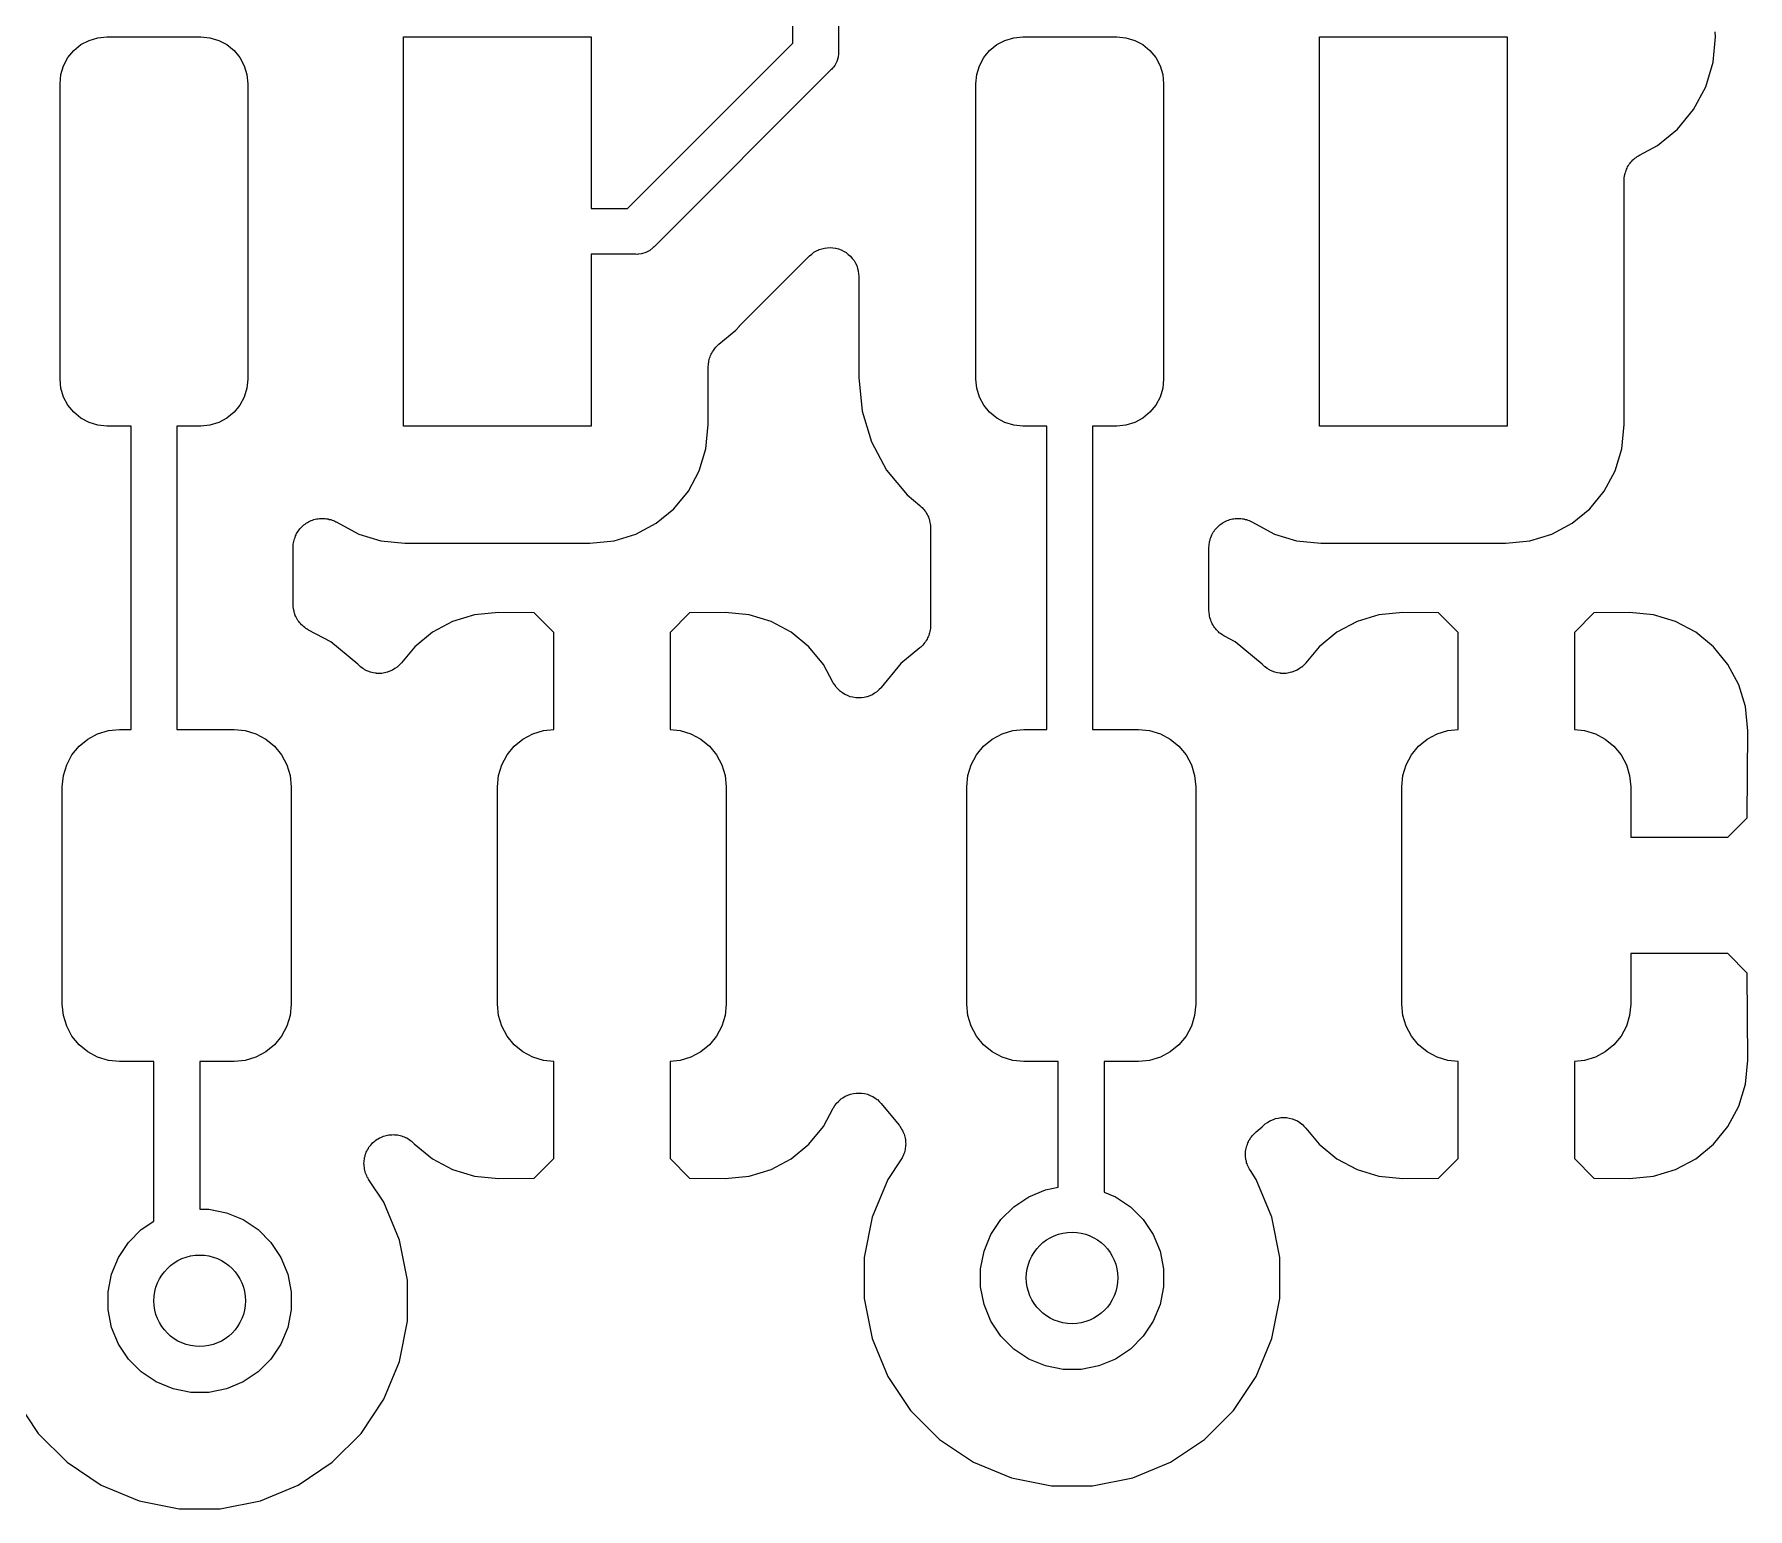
# Model space of a CAD drawing. Extents: x 2.15 to 10.02, y -5.18 to -1.32.
# Drawn here: x 2.6566 to 2.9512, y -2.1861 to -1.9326 of the extents above; entities that cross this region are included whole.
import ezdxf

# ---------------------------------------------------------------- set-up
doc = ezdxf.new("R2010")
doc.units = 0
doc.header["$MEASUREMENT"] = 0
doc.layers.add('BLACK', color=7, linetype='CONTINUOUS')

msp = doc.modelspace()

# ---------------------------------------------------------------- linework, layer by layer
at = {"layer": 'BLACK', "linetype": 'CONTINUOUS'}
for p, q in [((2.78701, -1.9342), (2.78701, -1.79353)), ((2.79488, -1.79497), (2.79488, -1.93563)), ((2.9457, -1.93307), (2.94561, -1.93222)), ((2.66238, -1.93666), (2.66339, -1.93543)), ((2.66339, -1.93543), (2.66461, -1.93443)), ((2.66461, -1.93443), (2.66601, -1.93369)), ((2.66601, -1.93369), (2.66752, -1.93323)), ((2.66752, -1.93323), (2.66909, -1.93307)), ((2.66909, -1.93307), (2.68524, -1.93307)), ((2.68524, -1.93307), (2.68681, -1.93323)), ((2.68681, -1.93323), (2.68832, -1.93369)), ((2.68832, -1.93369), (2.68972, -1.93443)), ((2.68972, -1.93443), (2.69094, -1.93543)), ((2.69094, -1.93543), (2.69195, -1.93666)), ((2.72008, -2), (2.72008, -1.93307)), ((2.72008, -1.93307), (2.75236, -1.93307)), ((2.75236, -1.93307), (2.75236, -1.9626)), ((2.75861, -1.9626), (2.78701, -1.9342)), ((2.79488, -1.93563), (2.7949, -1.93583)), ((2.81986, -1.93666), (2.82087, -1.93543)), ((2.82087, -1.93543), (2.82209, -1.93443)), ((2.82209, -1.93443), (2.82349, -1.93369)), ((2.82349, -1.93369), (2.825, -1.93323)), ((2.825, -1.93323), (2.82657, -1.93307)), ((2.82657, -1.93307), (2.84272, -1.93307)), ((2.84272, -1.93307), (2.84429, -1.93323)), ((2.84429, -1.93323), (2.84581, -1.93369)), ((2.84581, -1.93369), (2.8472, -1.93443)), ((2.8472, -1.93443), (2.84842, -1.93543)), ((2.84842, -1.93543), (2.84943, -1.93666)), ((2.87756, -2), (2.87756, -1.93307)), ((2.87756, -1.93307), (2.90984, -1.93307)), ((2.90984, -1.93307), (2.90984, -2)), ((2.94527, -1.93745), (2.9457, -1.93307)), ((2.66118, -1.93957), (2.66164, -1.93805)), ((2.66164, -1.93805), (2.66238, -1.93666)), ((2.69195, -1.93666), (2.69269, -1.93805)), ((2.69269, -1.93805), (2.69315, -1.93957)), ((2.79374, -1.93862), (2.79359, -1.93875)), ((2.79386, -1.93847), (2.79374, -1.93862)), ((2.79401, -1.9383), (2.79386, -1.93847)), ((2.79386, -1.93847), (2.79386, -1.93847)), ((2.79423, -1.93802), (2.79401, -1.9383)), ((2.7946, -1.93734), (2.79423, -1.93802)), ((2.79482, -1.9366), (2.7946, -1.93734)), ((2.79488, -1.93602), (2.79482, -1.9366)), ((2.7949, -1.93583), (2.79488, -1.93602)), ((2.79488, -1.93602), (2.79488, -1.93602)), ((2.81866, -1.93957), (2.81912, -1.93805)), ((2.81912, -1.93805), (2.81986, -1.93666)), ((2.84943, -1.93666), (2.85017, -1.93805)), ((2.85017, -1.93805), (2.85063, -1.93957)), ((2.94399, -1.94167), (2.94527, -1.93745)), ((2.66102, -1.94114), (2.66118, -1.93957)), ((2.66102, -1.99193), (2.66102, -1.94114)), ((2.69315, -1.93957), (2.69331, -1.94114)), ((2.69331, -1.94114), (2.69331, -1.99193)), ((2.79359, -1.93875), (2.76316, -1.96918)), ((2.8185, -1.94114), (2.81866, -1.93957)), ((2.8185, -1.99193), (2.8185, -1.94114)), ((2.85063, -1.93957), (2.85079, -1.94114)), ((2.85079, -1.94114), (2.85079, -1.99193)), ((2.94191, -1.94555), (2.94399, -1.94167)), ((2.93912, -1.94896), (2.94191, -1.94555)), ((2.93571, -1.95175), (2.93912, -1.94896)), ((2.93261, -1.95341), (2.93571, -1.95175)), ((2.93018, -1.95636), (2.93029, -1.95611)), ((2.93029, -1.95611), (2.93037, -1.95585)), ((2.93037, -1.95585), (2.93047, -1.95566)), ((2.93047, -1.95566), (2.93056, -1.95546)), ((2.93056, -1.95546), (2.93071, -1.95523)), ((2.93071, -1.95523), (2.93084, -1.955)), ((2.93084, -1.955), (2.93098, -1.95483)), ((2.93098, -1.95483), (2.9311, -1.95465)), ((2.9311, -1.95465), (2.93129, -1.95446)), ((2.93129, -1.95446), (2.93147, -1.95425)), ((2.93147, -1.95425), (2.93164, -1.95411)), ((2.93164, -1.95411), (2.93179, -1.95396)), ((2.93179, -1.95396), (2.93202, -1.95381)), ((2.93202, -1.95381), (2.93223, -1.95364)), ((2.93223, -1.95364), (2.93242, -1.95354)), ((2.93242, -1.95354), (2.93261, -1.95341)), ((2.92996, -1.95775), (2.92999, -1.95753)), ((2.92996, -1.95782), (2.92996, -1.95775)), ((2.92996, -1.99975), (2.92996, -1.95782)), ((2.92999, -1.95731), (2.93004, -1.95705)), ((2.92999, -1.95753), (2.92999, -1.95731)), ((2.93004, -1.95705), (2.93007, -1.95678)), ((2.93007, -1.95678), (2.93014, -1.95657)), ((2.93014, -1.95657), (2.93018, -1.95636)), ((2.75236, -1.9626), (2.75861, -1.9626)), ((2.76004, -1.97047), (2.75236, -1.97047)), ((2.75236, -1.97047), (2.75236, -2)), ((2.76024, -1.97049), (2.76004, -1.97047)), ((2.76043, -1.97047), (2.76024, -1.97049)), ((2.76101, -1.97042), (2.76043, -1.97047)), ((2.76043, -1.97047), (2.76043, -1.97047)), ((2.76175, -1.97019), (2.76101, -1.97042)), ((2.76243, -1.96982), (2.76175, -1.97019)), ((2.76303, -1.96933), (2.76243, -1.96982)), ((2.76316, -1.96918), (2.76303, -1.96933)), ((2.77817, -1.98246), (2.78985, -1.97078)), ((2.78985, -1.97078), (2.78988, -1.97074)), ((2.78988, -1.97074), (2.78988, -1.97074)), ((2.78988, -1.97074), (2.78989, -1.97074)), ((2.78989, -1.97074), (2.7899, -1.97073)), ((2.7899, -1.97073), (2.79028, -1.97043)), ((2.79028, -1.97043), (2.79065, -1.97013)), ((2.79065, -1.97013), (2.79065, -1.97012)), ((2.79065, -1.97012), (2.79066, -1.97012)), ((2.79066, -1.97012), (2.79109, -1.9699)), ((2.79109, -1.9699), (2.79151, -1.96968)), ((2.79151, -1.96968), (2.79152, -1.96967)), ((2.79152, -1.96967), (2.79153, -1.96967)), ((2.79153, -1.96967), (2.79199, -1.96953)), ((2.79199, -1.96953), (2.79245, -1.9694)), ((2.79245, -1.9694), (2.79245, -1.9694)), ((2.79245, -1.9694), (2.79246, -1.9694)), ((2.79246, -1.9694), (2.79294, -1.96936)), ((2.79294, -1.96936), (2.79342, -1.96931)), ((2.79342, -1.96931), (2.79343, -1.96931)), ((2.79343, -1.96931), (2.79344, -1.96931)), ((2.79344, -1.96931), (2.79392, -1.96936)), ((2.79392, -1.96936), (2.79439, -1.96941)), ((2.79439, -1.96941), (2.7944, -1.96942)), ((2.7944, -1.96942), (2.79441, -1.96942)), ((2.79441, -1.96942), (2.79487, -1.96956)), ((2.79487, -1.96956), (2.79532, -1.9697)), ((2.79532, -1.9697), (2.79533, -1.96971)), ((2.79533, -1.96971), (2.79534, -1.96971)), ((2.79534, -1.96971), (2.79576, -1.96994)), ((2.79576, -1.96994), (2.79618, -1.97017)), ((2.79618, -1.97017), (2.79619, -1.97017)), ((2.79619, -1.97017), (2.79619, -1.97018)), ((2.79619, -1.97018), (2.79656, -1.97048)), ((2.79656, -1.97048), (2.79693, -1.97079)), ((2.79693, -1.97079), (2.79694, -1.9708)), ((2.79694, -1.9708), (2.79694, -1.9708)), ((2.79694, -1.9708), (2.79725, -1.97118)), ((2.79725, -1.97118), (2.79755, -1.97154)), ((2.79755, -1.97154), (2.79755, -1.97155)), ((2.79755, -1.97155), (2.79756, -1.97156)), ((2.79756, -1.97156), (2.79778, -1.97199)), ((2.79778, -1.97199), (2.79801, -1.97241)), ((2.79801, -1.97241), (2.79801, -1.97241)), ((2.79801, -1.97241), (2.79801, -1.97242)), ((2.79801, -1.97242), (2.79815, -1.97289)), ((2.79815, -1.97289), (2.79829, -1.97334)), ((2.79829, -1.97334), (2.79829, -1.97335)), ((2.79829, -1.97335), (2.79829, -1.97336)), ((2.79829, -1.97336), (2.79834, -1.97384)), ((2.79834, -1.97384), (2.79838, -1.97431)), ((2.79838, -1.97431), (2.79838, -1.99168)), ((2.77724, -1.98354), (2.77784, -1.98282)), ((2.77784, -1.98282), (2.77788, -1.98277)), ((2.77788, -1.98277), (2.77803, -1.98262)), ((2.77803, -1.98262), (2.77817, -1.98246)), ((2.77431, -1.98595), (2.77724, -1.98354)), ((2.77259, -1.98878), (2.77266, -1.98857)), ((2.77266, -1.98857), (2.7727, -1.98835)), ((2.7727, -1.98835), (2.77281, -1.9881)), ((2.77281, -1.9881), (2.77289, -1.98785)), ((2.77289, -1.98785), (2.77299, -1.98765)), ((2.77299, -1.98765), (2.77308, -1.98745)), ((2.77308, -1.98745), (2.77323, -1.98723)), ((2.77323, -1.98723), (2.77336, -1.98699)), ((2.77336, -1.98699), (2.7735, -1.98682)), ((2.7735, -1.98682), (2.77362, -1.98664)), ((2.77362, -1.98664), (2.77381, -1.98645)), ((2.77381, -1.98645), (2.77398, -1.98624)), ((2.77398, -1.98624), (2.77416, -1.98611)), ((2.77416, -1.98611), (2.77431, -1.98595)), ((2.77248, -1.98975), (2.77251, -1.98953)), ((2.77248, -1.98982), (2.77248, -1.98975)), ((2.77248, -1.99975), (2.77248, -1.98982)), ((2.77251, -1.98931), (2.77256, -1.98904)), ((2.77251, -1.98953), (2.77251, -1.98931)), ((2.77256, -1.98904), (2.77259, -1.98878)), ((2.66118, -1.9935), (2.66102, -1.99193)), ((2.66164, -1.99502), (2.66118, -1.9935)), ((2.69315, -1.9935), (2.69269, -1.99502)), ((2.69331, -1.99193), (2.69315, -1.9935)), ((2.79838, -1.99168), (2.79895, -1.99742)), ((2.81866, -1.9935), (2.8185, -1.99193)), ((2.81912, -1.99502), (2.81866, -1.9935)), ((2.85063, -1.9935), (2.85017, -1.99502)), ((2.85079, -1.99193), (2.85063, -1.9935)), ((2.66238, -1.99641), (2.66164, -1.99502)), ((2.66339, -1.99764), (2.66238, -1.99641)), ((2.69195, -1.99641), (2.69094, -1.99764)), ((2.69269, -1.99502), (2.69195, -1.99641)), ((2.79895, -1.99742), (2.80055, -2.00271)), ((2.81986, -1.99641), (2.81912, -1.99502)), ((2.82087, -1.99764), (2.81986, -1.99641)), ((2.84943, -1.99641), (2.84842, -1.99764)), ((2.85017, -1.99502), (2.84943, -1.99641)), ((2.66461, -1.99864), (2.66339, -1.99764)), ((2.66601, -1.99939), (2.66461, -1.99864)), ((2.66752, -1.99984), (2.66601, -1.99939)), ((2.66909, -2), (2.66752, -1.99984)), ((2.67323, -2), (2.66909, -2)), ((2.67323, -2.05217), (2.67323, -2)), ((2.68524, -2), (2.6811, -2)), ((2.6811, -2), (2.6811, -2.05217)), ((2.68681, -1.99984), (2.68524, -2)), ((2.68832, -1.99939), (2.68681, -1.99984)), ((2.68972, -1.99864), (2.68832, -1.99939)), ((2.69094, -1.99764), (2.68972, -1.99864)), ((2.75236, -2), (2.72008, -2)), ((2.77207, -2.00392), (2.77248, -1.99975)), ((2.82209, -1.99864), (2.82087, -1.99764)), ((2.82349, -1.99939), (2.82209, -1.99864)), ((2.825, -1.99984), (2.82349, -1.99939)), ((2.82657, -2), (2.825, -1.99984)), ((2.83071, -2), (2.82657, -2)), ((2.83071, -2.05217), (2.83071, -2)), ((2.84272, -2), (2.83858, -2)), ((2.83858, -2), (2.83858, -2.05217)), ((2.84429, -1.99984), (2.84272, -2)), ((2.84581, -1.99939), (2.84429, -1.99984)), ((2.8472, -1.99864), (2.84581, -1.99939)), ((2.84842, -1.99764), (2.8472, -1.99864)), ((2.90984, -2), (2.87756, -2)), ((2.92955, -2.00392), (2.92996, -1.99975)), ((2.80055, -2.00271), (2.80315, -2.00758)), ((2.77093, -2.00769), (2.77207, -2.00392)), ((2.92841, -2.00769), (2.92955, -2.00392)), ((2.76907, -2.01117), (2.77093, -2.00769)), ((2.80315, -2.00758), (2.80666, -2.01185)), ((2.92655, -2.01117), (2.92841, -2.00769)), ((2.76657, -2.01421), (2.76907, -2.01117)), ((2.80666, -2.01185), (2.80888, -2.01367)), ((2.92405, -2.01421), (2.92655, -2.01117)), ((2.76353, -2.01671), (2.76657, -2.01421)), ((2.80888, -2.01367), (2.80893, -2.01372)), ((2.80893, -2.01372), (2.80909, -2.01387)), ((2.80909, -2.01387), (2.80926, -2.01401)), ((2.80926, -2.01401), (2.80943, -2.01422)), ((2.80943, -2.01422), (2.80961, -2.01442)), ((2.80961, -2.01442), (2.80973, -2.0146)), ((2.80973, -2.0146), (2.80987, -2.01477)), ((2.80987, -2.01477), (2.81, -2.01501)), ((2.81, -2.01501), (2.81015, -2.01523)), ((2.81015, -2.01523), (2.81023, -2.01544)), ((2.92101, -2.01671), (2.92405, -2.01421)), ((2.70185, -2.01827), (2.70198, -2.01805)), ((2.70198, -2.01805), (2.70213, -2.01787)), ((2.70213, -2.01787), (2.70226, -2.01767)), ((2.70226, -2.01767), (2.70244, -2.01749)), ((2.70244, -2.01749), (2.7026, -2.0173)), ((2.7026, -2.0173), (2.70279, -2.01715)), ((2.70279, -2.01715), (2.70295, -2.01699)), ((2.70295, -2.01699), (2.70317, -2.01685)), ((2.70317, -2.01685), (2.70336, -2.01669)), ((2.70336, -2.01669), (2.70357, -2.01658)), ((2.70357, -2.01658), (2.70377, -2.01645)), ((2.70377, -2.01645), (2.704, -2.01635)), ((2.704, -2.01635), (2.70423, -2.01624)), ((2.70423, -2.01624), (2.70445, -2.01617)), ((2.70445, -2.01617), (2.70467, -2.01608)), ((2.70467, -2.01608), (2.70492, -2.01603)), ((2.70492, -2.01603), (2.70517, -2.01596)), ((2.70517, -2.01596), (2.7054, -2.01594)), ((2.7054, -2.01594), (2.70563, -2.01589)), ((2.70563, -2.01589), (2.70588, -2.01589)), ((2.70588, -2.01589), (2.70614, -2.01587)), ((2.70614, -2.01587), (2.70637, -2.0159)), ((2.70637, -2.0159), (2.7066, -2.0159)), ((2.7066, -2.0159), (2.70685, -2.01595)), ((2.70685, -2.01595), (2.70711, -2.01597)), ((2.70711, -2.01597), (2.70733, -2.01604)), ((2.70733, -2.01604), (2.70756, -2.01609)), ((2.70756, -2.01609), (2.7078, -2.01619)), ((2.7078, -2.01619), (2.70804, -2.01626)), ((2.70804, -2.01626), (2.70825, -2.01637)), ((2.70825, -2.01637), (2.70846, -2.01646)), ((2.70846, -2.01646), (2.7085, -2.01649)), ((2.7085, -2.01649), (2.71239, -2.01857)), ((2.76005, -2.01857), (2.76353, -2.01671)), ((2.81023, -2.01544), (2.81033, -2.01563)), ((2.81033, -2.01563), (2.81041, -2.01589)), ((2.81041, -2.01589), (2.81051, -2.01614)), ((2.81051, -2.01614), (2.81055, -2.01636)), ((2.81055, -2.01636), (2.81061, -2.01657)), ((2.81061, -2.01657), (2.81064, -2.01683)), ((2.81064, -2.01683), (2.81069, -2.0171)), ((2.81069, -2.0171), (2.81069, -2.01732)), ((2.81069, -2.01732), (2.81071, -2.01754)), ((2.81071, -2.01754), (2.81071, -2.03428)), ((2.85933, -2.01827), (2.85946, -2.01805)), ((2.85946, -2.01805), (2.85961, -2.01787)), ((2.85961, -2.01787), (2.85974, -2.01767)), ((2.85974, -2.01767), (2.85992, -2.01749)), ((2.85992, -2.01749), (2.86008, -2.0173)), ((2.86008, -2.0173), (2.86027, -2.01715)), ((2.86027, -2.01715), (2.86043, -2.01699)), ((2.86043, -2.01699), (2.86065, -2.01685)), ((2.86065, -2.01685), (2.86084, -2.01669)), ((2.86084, -2.01669), (2.86105, -2.01658)), ((2.86105, -2.01658), (2.86125, -2.01645)), ((2.86125, -2.01645), (2.86148, -2.01635)), ((2.86148, -2.01635), (2.86171, -2.01624)), ((2.86171, -2.01624), (2.86193, -2.01617)), ((2.86193, -2.01617), (2.86215, -2.01608)), ((2.86215, -2.01608), (2.8624, -2.01603)), ((2.8624, -2.01603), (2.86265, -2.01596)), ((2.86265, -2.01596), (2.86288, -2.01594)), ((2.86288, -2.01594), (2.86311, -2.01589)), ((2.86311, -2.01589), (2.86336, -2.01589)), ((2.86336, -2.01589), (2.86362, -2.01587)), ((2.86362, -2.01587), (2.86385, -2.0159)), ((2.86385, -2.0159), (2.86408, -2.0159)), ((2.86408, -2.0159), (2.86433, -2.01595)), ((2.86433, -2.01595), (2.86459, -2.01597)), ((2.86459, -2.01597), (2.86481, -2.01604)), ((2.86481, -2.01604), (2.86504, -2.01609)), ((2.86504, -2.01609), (2.86528, -2.01619)), ((2.86528, -2.01619), (2.86552, -2.01626)), ((2.86552, -2.01626), (2.86573, -2.01637)), ((2.86573, -2.01637), (2.86594, -2.01646)), ((2.86594, -2.01646), (2.86598, -2.01649)), ((2.86598, -2.01649), (2.86987, -2.01857)), ((2.91753, -2.01857), (2.92101, -2.01671)), ((2.7011, -2.0208), (2.70113, -2.02057)), ((2.7011, -2.02087), (2.7011, -2.0208)), ((2.7011, -2.03066), (2.7011, -2.02087)), ((2.70113, -2.02033), (2.70118, -2.02008)), ((2.70113, -2.02057), (2.70113, -2.02033)), ((2.70118, -2.02008), (2.70121, -2.01983)), ((2.70121, -2.01983), (2.70128, -2.01961)), ((2.70128, -2.01961), (2.70133, -2.01938)), ((2.70133, -2.01938), (2.70143, -2.01914)), ((2.70143, -2.01914), (2.70151, -2.0189)), ((2.70151, -2.0189), (2.70162, -2.0187)), ((2.70162, -2.0187), (2.70171, -2.01848)), ((2.70171, -2.01848), (2.70185, -2.01827)), ((2.71239, -2.01857), (2.71616, -2.01971)), ((2.71616, -2.01971), (2.72032, -2.02012)), ((2.72032, -2.02012), (2.75212, -2.02012)), ((2.75212, -2.02012), (2.75628, -2.01971)), ((2.75628, -2.01971), (2.76005, -2.01857)), ((2.85858, -2.0208), (2.85861, -2.02057)), ((2.85858, -2.02087), (2.85858, -2.0208)), ((2.85858, -2.03171), (2.85858, -2.02087)), ((2.85861, -2.02033), (2.85866, -2.02008)), ((2.85861, -2.02057), (2.85861, -2.02033)), ((2.85866, -2.02008), (2.85869, -2.01983)), ((2.85869, -2.01983), (2.85876, -2.01961)), ((2.85876, -2.01961), (2.85881, -2.01938)), ((2.85881, -2.01938), (2.85891, -2.01914)), ((2.85891, -2.01914), (2.85899, -2.0189)), ((2.85899, -2.0189), (2.8591, -2.0187)), ((2.8591, -2.0187), (2.85919, -2.01848)), ((2.85919, -2.01848), (2.85933, -2.01827)), ((2.86987, -2.01857), (2.87364, -2.01971)), ((2.87364, -2.01971), (2.8778, -2.02012)), ((2.8778, -2.02012), (2.9096, -2.02012)), ((2.9096, -2.02012), (2.91376, -2.01971)), ((2.91376, -2.01971), (2.91753, -2.01857)), ((2.70112, -2.03088), (2.7011, -2.03066)), ((2.70112, -2.0311), (2.70112, -2.03088)), ((2.70117, -2.03136), (2.70112, -2.0311)), ((2.7012, -2.03163), (2.70117, -2.03136)), ((2.70126, -2.03184), (2.7012, -2.03163)), ((2.7013, -2.03206), (2.70126, -2.03184)), ((2.7014, -2.03231), (2.7013, -2.03206)), ((2.70148, -2.03256), (2.7014, -2.03231)), ((2.70158, -2.03276), (2.70148, -2.03256)), ((2.70167, -2.03296), (2.70158, -2.03276)), ((2.7323, -2.03245), (2.72853, -2.0336)), ((2.73643, -2.03205), (2.7323, -2.03245)), ((2.74255, -2.03214), (2.73643, -2.03205)), ((2.74591, -2.03549), (2.74255, -2.03214)), ((2.76926, -2.03214), (2.76591, -2.03549)), ((2.77538, -2.03205), (2.76926, -2.03214)), ((2.77951, -2.03245), (2.77538, -2.03205)), ((2.78328, -2.0336), (2.77951, -2.03245)), ((2.8586, -2.03193), (2.85858, -2.03171)), ((2.8586, -2.03215), (2.8586, -2.03193)), ((2.85865, -2.03241), (2.8586, -2.03215)), ((2.85868, -2.03268), (2.85865, -2.03241)), ((2.85874, -2.03289), (2.85868, -2.03268)), ((2.85878, -2.03311), (2.85874, -2.03289)), ((2.88781, -2.03245), (2.88404, -2.0336)), ((2.89194, -2.03205), (2.88781, -2.03245)), ((2.89807, -2.03214), (2.89194, -2.03205)), ((2.90142, -2.03549), (2.89807, -2.03214)), ((2.92477, -2.03214), (2.92142, -2.03549)), ((2.93089, -2.03205), (2.92477, -2.03214)), ((2.93502, -2.03245), (2.93089, -2.03205)), ((2.93879, -2.0336), (2.93502, -2.03245)), ((2.70181, -2.03319), (2.70167, -2.03296)), ((2.70194, -2.03342), (2.70181, -2.03319)), ((2.70208, -2.03359), (2.70194, -2.03342)), ((2.7022, -2.03378), (2.70208, -2.03359)), ((2.70239, -2.03397), (2.7022, -2.03378)), ((2.70255, -2.03418), (2.70239, -2.03397)), ((2.70273, -2.03432), (2.70255, -2.03418)), ((2.70288, -2.03448), (2.70273, -2.03432)), ((2.7031, -2.03463), (2.70288, -2.03448)), ((2.70331, -2.0348), (2.7031, -2.03463)), ((2.7035, -2.03491), (2.70331, -2.0348)), ((2.70368, -2.03503), (2.7035, -2.03491)), ((2.70375, -2.03507), (2.70368, -2.03503)), ((2.70758, -2.03711), (2.70375, -2.03507)), ((2.72506, -2.03546), (2.72201, -2.03795)), ((2.72853, -2.0336), (2.72506, -2.03546)), ((2.74591, -2.05218), (2.74591, -2.03549)), ((2.76591, -2.03549), (2.76591, -2.05218)), ((2.78676, -2.03546), (2.78328, -2.0336)), ((2.7898, -2.03795), (2.78676, -2.03546)), ((2.81049, -2.03575), (2.81039, -2.03599)), ((2.81053, -2.03553), (2.81049, -2.03575)), ((2.8106, -2.03532), (2.81053, -2.03553)), ((2.81063, -2.03505), (2.8106, -2.03532)), ((2.81068, -2.03479), (2.81063, -2.03505)), ((2.81071, -2.03435), (2.81068, -2.03457)), ((2.81068, -2.03457), (2.81068, -2.03479)), ((2.81071, -2.03428), (2.81071, -2.03435)), ((2.85888, -2.03336), (2.85878, -2.03311)), ((2.85896, -2.03361), (2.85888, -2.03336)), ((2.85906, -2.03381), (2.85896, -2.03361)), ((2.85915, -2.03401), (2.85906, -2.03381)), ((2.85929, -2.03424), (2.85915, -2.03401)), ((2.85942, -2.03448), (2.85929, -2.03424)), ((2.85956, -2.03465), (2.85942, -2.03448)), ((2.85968, -2.03483), (2.85956, -2.03465)), ((2.85987, -2.03502), (2.85968, -2.03483)), ((2.86003, -2.03523), (2.85987, -2.03502)), ((2.86021, -2.03537), (2.86003, -2.03523)), ((2.86036, -2.03553), (2.86021, -2.03537)), ((2.86058, -2.03568), (2.86036, -2.03553)), ((2.86079, -2.03585), (2.86058, -2.03568)), ((2.86098, -2.03596), (2.86079, -2.03585)), ((2.88057, -2.03546), (2.87752, -2.03795)), ((2.88404, -2.0336), (2.88057, -2.03546)), ((2.90142, -2.05218), (2.90142, -2.03549)), ((2.92142, -2.03549), (2.92142, -2.05218)), ((2.94227, -2.03546), (2.93879, -2.0336)), ((2.94531, -2.03795), (2.94227, -2.03546)), ((2.71224, -2.04094), (2.70758, -2.03711)), ((2.72201, -2.03795), (2.71974, -2.04072)), ((2.7923, -2.041), (2.7898, -2.03795)), ((2.80888, -2.03815), (2.8056, -2.04084)), ((2.80904, -2.03799), (2.80888, -2.03815)), ((2.80921, -2.03785), (2.80904, -2.03799)), ((2.80938, -2.03765), (2.80921, -2.03785)), ((2.80957, -2.03746), (2.80938, -2.03765)), ((2.80969, -2.03727), (2.80957, -2.03746)), ((2.80983, -2.03711), (2.80969, -2.03727)), ((2.80996, -2.03687), (2.80983, -2.03711)), ((2.81011, -2.03665), (2.80996, -2.03687)), ((2.8102, -2.03644), (2.81011, -2.03665)), ((2.8103, -2.03625), (2.8102, -2.03644)), ((2.81039, -2.03599), (2.8103, -2.03625)), ((2.86116, -2.03608), (2.86098, -2.03596)), ((2.86123, -2.03612), (2.86116, -2.03608)), ((2.86309, -2.03711), (2.86123, -2.03612)), ((2.86775, -2.04094), (2.86309, -2.03711)), ((2.87752, -2.03795), (2.87526, -2.04072)), ((2.94781, -2.041), (2.94531, -2.03795)), ((2.71235, -2.04105), (2.71224, -2.04094)), ((2.71268, -2.04139), (2.71235, -2.04105)), ((2.71269, -2.04139), (2.71268, -2.04139)), ((2.7127, -2.04141), (2.71269, -2.04139)), ((2.71309, -2.04167), (2.7127, -2.04141)), ((2.71349, -2.04193), (2.71309, -2.04167)), ((2.7186, -2.04171), (2.71821, -2.04197)), ((2.719, -2.04145), (2.7186, -2.04171)), ((2.71901, -2.04144), (2.719, -2.04145)), ((2.71902, -2.04143), (2.71901, -2.04144)), ((2.71936, -2.0411), (2.71902, -2.04143)), ((2.7197, -2.04077), (2.71936, -2.0411)), ((2.71972, -2.04075), (2.7197, -2.04077)), ((2.71974, -2.04072), (2.71972, -2.04074)), ((2.71972, -2.04074), (2.71972, -2.04075)), ((2.71972, -2.04075), (2.71972, -2.04075)), ((2.79397, -2.04412), (2.7923, -2.041)), ((2.8056, -2.04084), (2.80224, -2.04493)), ((2.86786, -2.04105), (2.86775, -2.04094)), ((2.86819, -2.04139), (2.86786, -2.04105)), ((2.86821, -2.04139), (2.86819, -2.04139)), ((2.86822, -2.04141), (2.86821, -2.04139)), ((2.86861, -2.04167), (2.86822, -2.04141)), ((2.869, -2.04193), (2.86861, -2.04167)), ((2.87412, -2.04171), (2.87372, -2.04197)), ((2.87451, -2.04145), (2.87412, -2.04171)), ((2.87452, -2.04144), (2.87451, -2.04145)), ((2.87454, -2.04143), (2.87452, -2.04144)), ((2.87487, -2.0411), (2.87454, -2.04143)), ((2.87521, -2.04077), (2.87487, -2.0411)), ((2.87523, -2.04075), (2.87521, -2.04077)), ((2.87526, -2.04072), (2.87523, -2.04074)), ((2.87523, -2.04074), (2.87523, -2.04075)), ((2.87523, -2.04075), (2.87523, -2.04075)), ((2.94967, -2.04447), (2.94781, -2.041)), ((2.7135, -2.04194), (2.71349, -2.04193)), ((2.71351, -2.04195), (2.7135, -2.04194)), ((2.71395, -2.04213), (2.71351, -2.04195)), ((2.71439, -2.04231), (2.71395, -2.04213)), ((2.7144, -2.04232), (2.71439, -2.04231)), ((2.71442, -2.04232), (2.7144, -2.04232)), ((2.71488, -2.04242), (2.71442, -2.04232)), ((2.71534, -2.04251), (2.71488, -2.04242)), ((2.71536, -2.04251), (2.71534, -2.04251)), ((2.71537, -2.04252), (2.71536, -2.04251)), ((2.71585, -2.04252), (2.71537, -2.04252)), ((2.71632, -2.04252), (2.71585, -2.04252)), ((2.71633, -2.04252), (2.71632, -2.04252)), ((2.71635, -2.04252), (2.71633, -2.04252)), ((2.71681, -2.04243), (2.71635, -2.04252)), ((2.71728, -2.04234), (2.71681, -2.04243)), ((2.71729, -2.04234), (2.71728, -2.04234)), ((2.71731, -2.04234), (2.71729, -2.04234)), ((2.71775, -2.04216), (2.71731, -2.04234)), ((2.71818, -2.04198), (2.71775, -2.04216)), ((2.7182, -2.04197), (2.71818, -2.04198)), ((2.71821, -2.04197), (2.7182, -2.04197)), ((2.79423, -2.04451), (2.79397, -2.04412)), ((2.79449, -2.04491), (2.79423, -2.04451)), ((2.86901, -2.04194), (2.869, -2.04193)), ((2.86903, -2.04195), (2.86901, -2.04194)), ((2.86946, -2.04213), (2.86903, -2.04195)), ((2.8699, -2.04231), (2.86946, -2.04213)), ((2.86991, -2.04232), (2.8699, -2.04231)), ((2.86993, -2.04232), (2.86991, -2.04232)), ((2.87039, -2.04242), (2.86993, -2.04232)), ((2.87085, -2.04251), (2.87039, -2.04242)), ((2.87087, -2.04251), (2.87085, -2.04251)), ((2.87088, -2.04252), (2.87087, -2.04251)), ((2.87136, -2.04252), (2.87088, -2.04252)), ((2.87183, -2.04252), (2.87136, -2.04252)), ((2.87184, -2.04252), (2.87183, -2.04252)), ((2.87186, -2.04252), (2.87184, -2.04252)), ((2.87232, -2.04243), (2.87186, -2.04252)), ((2.87279, -2.04234), (2.87232, -2.04243)), ((2.8728, -2.04234), (2.87279, -2.04234)), ((2.87282, -2.04234), (2.8728, -2.04234)), ((2.87326, -2.04216), (2.87282, -2.04234)), ((2.87369, -2.04198), (2.87326, -2.04216)), ((2.87371, -2.04197), (2.87369, -2.04198)), ((2.87372, -2.04197), (2.87371, -2.04197)), ((2.95081, -2.04824), (2.94967, -2.04447)), ((2.7945, -2.04492), (2.79449, -2.04491)), ((2.79451, -2.04493), (2.7945, -2.04492)), ((2.79484, -2.04526), (2.79451, -2.04493)), ((2.79518, -2.0456), (2.79484, -2.04526)), ((2.79519, -2.04561), (2.79518, -2.0456)), ((2.7952, -2.04562), (2.79519, -2.04561)), ((2.79559, -2.04588), (2.7952, -2.04562)), ((2.79598, -2.04615), (2.79559, -2.04588)), ((2.796, -2.04616), (2.79598, -2.04615)), ((2.79601, -2.04616), (2.796, -2.04616)), ((2.79644, -2.04635), (2.79601, -2.04616)), ((2.79688, -2.04653), (2.79644, -2.04635)), ((2.7969, -2.04653), (2.79688, -2.04653)), ((2.79691, -2.04654), (2.7969, -2.04653)), ((2.79737, -2.04663), (2.79691, -2.04654)), ((2.79784, -2.04673), (2.79737, -2.04663)), ((2.79785, -2.04673), (2.79784, -2.04673)), ((2.79786, -2.04673), (2.79785, -2.04673)), ((2.79834, -2.04674), (2.79786, -2.04673)), ((2.79881, -2.04674), (2.79834, -2.04674)), ((2.79883, -2.04674), (2.79881, -2.04674)), ((2.79884, -2.04674), (2.79883, -2.04674)), ((2.79931, -2.04665), (2.79884, -2.04674)), ((2.79977, -2.04656), (2.79931, -2.04665)), ((2.79979, -2.04656), (2.79977, -2.04656)), ((2.7998, -2.04655), (2.79979, -2.04656)), ((2.80024, -2.04638), (2.7998, -2.04655)), ((2.80068, -2.0462), (2.80024, -2.04638)), ((2.80069, -2.04619), (2.80068, -2.0462)), ((2.8007, -2.04619), (2.80069, -2.04619)), ((2.80109, -2.04593), (2.8007, -2.04619)), ((2.8015, -2.04567), (2.80109, -2.04593)), ((2.80151, -2.04566), (2.8015, -2.04567)), ((2.80152, -2.04565), (2.80151, -2.04566)), ((2.80185, -2.04532), (2.80152, -2.04565)), ((2.8022, -2.04499), (2.80185, -2.04532)), ((2.80221, -2.04497), (2.8022, -2.04499)), ((2.80224, -2.04493), (2.80221, -2.04497)), ((2.80221, -2.04497), (2.80221, -2.04497)), ((2.80221, -2.04497), (2.80221, -2.04497)), ((2.95122, -2.05239), (2.95081, -2.04824)), ((2.66579, -2.05382), (2.66749, -2.05291)), ((2.66749, -2.05291), (2.66934, -2.05235)), ((2.66934, -2.05235), (2.67126, -2.05217)), ((2.67126, -2.05217), (2.67323, -2.05217)), ((2.6811, -2.05217), (2.69094, -2.05217)), ((2.69094, -2.05217), (2.69287, -2.05235)), ((2.69287, -2.05235), (2.69471, -2.05291)), ((2.69471, -2.05291), (2.69641, -2.05382)), ((2.74059, -2.05382), (2.7423, -2.05291)), ((2.7423, -2.05291), (2.74414, -2.05235)), ((2.74414, -2.05235), (2.74591, -2.05218)), ((2.76591, -2.05218), (2.76767, -2.05235)), ((2.76767, -2.05235), (2.76951, -2.05291)), ((2.76951, -2.05291), (2.77122, -2.05382)), ((2.8213, -2.05382), (2.82301, -2.05291)), ((2.82301, -2.05291), (2.82485, -2.05235)), ((2.82485, -2.05235), (2.82677, -2.05217)), ((2.82677, -2.05217), (2.83071, -2.05217)), ((2.83858, -2.05217), (2.84646, -2.05217)), ((2.84646, -2.05217), (2.84838, -2.05235)), ((2.84838, -2.05235), (2.85022, -2.05291)), ((2.85022, -2.05291), (2.85192, -2.05382)), ((2.89611, -2.05382), (2.89781, -2.05291)), ((2.89781, -2.05291), (2.89965, -2.05235)), ((2.89965, -2.05235), (2.90142, -2.05218)), ((2.92142, -2.05218), (2.92318, -2.05235)), ((2.92318, -2.05235), (2.92503, -2.05291)), ((2.92503, -2.05291), (2.92673, -2.05382)), ((2.95112, -2.06737), (2.95122, -2.05239)), ((2.66308, -2.05654), (2.6643, -2.05505)), ((2.6643, -2.05505), (2.66579, -2.05382)), ((2.69641, -2.05382), (2.6979, -2.05505)), ((2.6979, -2.05505), (2.69913, -2.05654)), ((2.73788, -2.05654), (2.7391, -2.05505)), ((2.7391, -2.05505), (2.74059, -2.05382)), ((2.77122, -2.05382), (2.77271, -2.05505)), ((2.77271, -2.05505), (2.77393, -2.05654)), ((2.81859, -2.05654), (2.81981, -2.05505)), ((2.81981, -2.05505), (2.8213, -2.05382)), ((2.85192, -2.05382), (2.85342, -2.05505)), ((2.85342, -2.05505), (2.85464, -2.05654)), ((2.89339, -2.05654), (2.89462, -2.05505)), ((2.89462, -2.05505), (2.89611, -2.05382)), ((2.92673, -2.05382), (2.92822, -2.05505)), ((2.92822, -2.05505), (2.92944, -2.05654)), ((2.66161, -2.06009), (2.66217, -2.05824)), ((2.66217, -2.05824), (2.66308, -2.05654)), ((2.69913, -2.05654), (2.70004, -2.05824)), ((2.70004, -2.05824), (2.7006, -2.06009)), ((2.73641, -2.06009), (2.73697, -2.05824)), ((2.73697, -2.05824), (2.73788, -2.05654)), ((2.77393, -2.05654), (2.77484, -2.05824)), ((2.77484, -2.05824), (2.7754, -2.06009)), ((2.81712, -2.06009), (2.81768, -2.05824)), ((2.81768, -2.05824), (2.81859, -2.05654)), ((2.85464, -2.05654), (2.85555, -2.05824)), ((2.85555, -2.05824), (2.85611, -2.06009)), ((2.89192, -2.06009), (2.89248, -2.05824)), ((2.89248, -2.05824), (2.89339, -2.05654)), ((2.92944, -2.05654), (2.93035, -2.05824)), ((2.93035, -2.05824), (2.93091, -2.06009)), ((2.66142, -2.06201), (2.66161, -2.06009)), ((2.66142, -2.09941), (2.66142, -2.06201)), ((2.7006, -2.06009), (2.70079, -2.06201)), ((2.70079, -2.06201), (2.70079, -2.09941)), ((2.73622, -2.06201), (2.73641, -2.06009)), ((2.73622, -2.09941), (2.73622, -2.06201)), ((2.7754, -2.06009), (2.77559, -2.06201)), ((2.77559, -2.06201), (2.77559, -2.09941)), ((2.81693, -2.06201), (2.81712, -2.06009)), ((2.81693, -2.09941), (2.81693, -2.06201)), ((2.85611, -2.06009), (2.8563, -2.06201)), ((2.8563, -2.06201), (2.8563, -2.09941)), ((2.89173, -2.06201), (2.89192, -2.06009)), ((2.89173, -2.09941), (2.89173, -2.06201)), ((2.93091, -2.06009), (2.9311, -2.06201)), ((2.9311, -2.06201), (2.9311, -2.07071)), ((2.94778, -2.07071), (2.95112, -2.06737)), ((2.9311, -2.07071), (2.94778, -2.07071)), ((2.9311, -2.09071), (2.9311, -2.09941)), ((2.94778, -2.09071), (2.9311, -2.09071)), ((2.95112, -2.09404), (2.94778, -2.09071)), ((2.95122, -2.10902), (2.95112, -2.09404)), ((2.66161, -2.10133), (2.66142, -2.09941)), ((2.70079, -2.09941), (2.7006, -2.10133)), ((2.73641, -2.10133), (2.73622, -2.09941)), ((2.77559, -2.09941), (2.7754, -2.10133)), ((2.81712, -2.10133), (2.81693, -2.09941)), ((2.8563, -2.09941), (2.85611, -2.10133)), ((2.89192, -2.10133), (2.89173, -2.09941)), ((2.9311, -2.09941), (2.93091, -2.10133)), ((2.66217, -2.10318), (2.66161, -2.10133)), ((2.66308, -2.10488), (2.66217, -2.10318)), ((2.70004, -2.10318), (2.69913, -2.10488)), ((2.7006, -2.10133), (2.70004, -2.10318)), ((2.73697, -2.10318), (2.73641, -2.10133)), ((2.73788, -2.10488), (2.73697, -2.10318)), ((2.77484, -2.10318), (2.77393, -2.10488)), ((2.7754, -2.10133), (2.77484, -2.10318)), ((2.81768, -2.10318), (2.81712, -2.10133)), ((2.81859, -2.10488), (2.81768, -2.10318)), ((2.85555, -2.10318), (2.85464, -2.10488)), ((2.85611, -2.10133), (2.85555, -2.10318)), ((2.89248, -2.10318), (2.89192, -2.10133)), ((2.89339, -2.10488), (2.89248, -2.10318)), ((2.93035, -2.10318), (2.92944, -2.10488)), ((2.93091, -2.10133), (2.93035, -2.10318)), ((2.6643, -2.10637), (2.66308, -2.10488)), ((2.66579, -2.10759), (2.6643, -2.10637)), ((2.6979, -2.10637), (2.69641, -2.10759)), ((2.69913, -2.10488), (2.6979, -2.10637)), ((2.7391, -2.10637), (2.73788, -2.10488)), ((2.74059, -2.10759), (2.7391, -2.10637)), ((2.77271, -2.10637), (2.77122, -2.10759)), ((2.77393, -2.10488), (2.77271, -2.10637)), ((2.81981, -2.10637), (2.81859, -2.10488)), ((2.8213, -2.10759), (2.81981, -2.10637)), ((2.85342, -2.10637), (2.85192, -2.10759)), ((2.85464, -2.10488), (2.85342, -2.10637)), ((2.89462, -2.10637), (2.89339, -2.10488)), ((2.89611, -2.10759), (2.89462, -2.10637)), ((2.92822, -2.10637), (2.92673, -2.10759)), ((2.92944, -2.10488), (2.92822, -2.10637)), ((2.66749, -2.1085), (2.66579, -2.10759)), ((2.66934, -2.10906), (2.66749, -2.1085)), ((2.67126, -2.10925), (2.66934, -2.10906)), ((2.67717, -2.10925), (2.67126, -2.10925)), ((2.67717, -2.13671), (2.67717, -2.10925)), ((2.69094, -2.10925), (2.68504, -2.10925)), ((2.68504, -2.10925), (2.68504, -2.13465)), ((2.69287, -2.10906), (2.69094, -2.10925)), ((2.69471, -2.1085), (2.69287, -2.10906)), ((2.69641, -2.10759), (2.69471, -2.1085)), ((2.7423, -2.1085), (2.74059, -2.10759)), ((2.74414, -2.10906), (2.7423, -2.1085)), ((2.74591, -2.10924), (2.74414, -2.10906)), ((2.74591, -2.12593), (2.74591, -2.10924)), ((2.76767, -2.10906), (2.76591, -2.10924)), ((2.76591, -2.10924), (2.76591, -2.12593)), ((2.76951, -2.1085), (2.76767, -2.10906)), ((2.77122, -2.10759), (2.76951, -2.1085)), ((2.82301, -2.1085), (2.8213, -2.10759)), ((2.82485, -2.10906), (2.82301, -2.1085)), ((2.82677, -2.10925), (2.82485, -2.10906)), ((2.83268, -2.10925), (2.82677, -2.10925)), ((2.83268, -2.13087), (2.83268, -2.10925)), ((2.84646, -2.10925), (2.84055, -2.10925)), ((2.84055, -2.10925), (2.84055, -2.13169)), ((2.84838, -2.10906), (2.84646, -2.10925)), ((2.85022, -2.1085), (2.84838, -2.10906)), ((2.85192, -2.10759), (2.85022, -2.1085)), ((2.89781, -2.1085), (2.89611, -2.10759)), ((2.89965, -2.10906), (2.89781, -2.1085)), ((2.90142, -2.10924), (2.89965, -2.10906)), ((2.90142, -2.12593), (2.90142, -2.10924)), ((2.92318, -2.10906), (2.92142, -2.10924)), ((2.92142, -2.10924), (2.92142, -2.12593)), ((2.92503, -2.1085), (2.92318, -2.10906)), ((2.92673, -2.10759), (2.92503, -2.1085)), ((2.95081, -2.11317), (2.95122, -2.10902)), ((2.79565, -2.1155), (2.79605, -2.11523)), ((2.79605, -2.11523), (2.79606, -2.11523)), ((2.79606, -2.11523), (2.79607, -2.11522)), ((2.79607, -2.11522), (2.7965, -2.11505)), ((2.7965, -2.11505), (2.79695, -2.11486)), ((2.79695, -2.11486), (2.79696, -2.11486)), ((2.79696, -2.11486), (2.79697, -2.11486)), ((2.79697, -2.11486), (2.79744, -2.11477)), ((2.79744, -2.11477), (2.79791, -2.11468)), ((2.79791, -2.11468), (2.79792, -2.11468)), ((2.79792, -2.11468), (2.79793, -2.11468)), ((2.79793, -2.11468), (2.79841, -2.11468)), ((2.79841, -2.11468), (2.79888, -2.11468)), ((2.79888, -2.11468), (2.7989, -2.11469)), ((2.7989, -2.11469), (2.79891, -2.11469)), ((2.79891, -2.11469), (2.79937, -2.11478)), ((2.79937, -2.11478), (2.79984, -2.11488)), ((2.79984, -2.11488), (2.79985, -2.11488)), ((2.79985, -2.11488), (2.79987, -2.11488)), ((2.79987, -2.11488), (2.8003, -2.11507)), ((2.8003, -2.11507), (2.80074, -2.11525)), ((2.80074, -2.11525), (2.80075, -2.11526)), ((2.80075, -2.11526), (2.80076, -2.11526)), ((2.80076, -2.11526), (2.80116, -2.11553)), ((2.94967, -2.11694), (2.95081, -2.11317)), ((2.7923, -2.12042), (2.79397, -2.1173)), ((2.79397, -2.1173), (2.79399, -2.11726)), ((2.79399, -2.11726), (2.794, -2.11724)), ((2.79399, -2.11726), (2.79399, -2.11726)), ((2.79399, -2.11726), (2.79399, -2.11726)), ((2.794, -2.11724), (2.79427, -2.11684)), ((2.79427, -2.11684), (2.79454, -2.11645)), ((2.79454, -2.11645), (2.79455, -2.11645)), ((2.79455, -2.11643), (2.79489, -2.1161)), ((2.79455, -2.11645), (2.79455, -2.11643)), ((2.79489, -2.1161), (2.79523, -2.11577)), ((2.79523, -2.11577), (2.79524, -2.11576)), ((2.79524, -2.11576), (2.79525, -2.11575)), ((2.79525, -2.11575), (2.79565, -2.1155)), ((2.80116, -2.11553), (2.80155, -2.11579)), ((2.80155, -2.11579), (2.80156, -2.1158)), ((2.80156, -2.1158), (2.80157, -2.11581)), ((2.80157, -2.11581), (2.8019, -2.11615)), ((2.8019, -2.11615), (2.80224, -2.11649)), ((2.80224, -2.11649), (2.80531, -2.12022)), ((2.94781, -2.12042), (2.94967, -2.11694)), ((2.7898, -2.12346), (2.7923, -2.12042)), ((2.80531, -2.12022), (2.80535, -2.12028)), ((2.80535, -2.12028), (2.80547, -2.12046)), ((2.80547, -2.12046), (2.80561, -2.12064)), ((2.80561, -2.12064), (2.80574, -2.12087)), ((2.80574, -2.12087), (2.80588, -2.12109)), ((2.80588, -2.12109), (2.80597, -2.1213)), ((2.80597, -2.1213), (2.80607, -2.1215)), ((2.86668, -2.12135), (2.86772, -2.1205)), ((2.86772, -2.1205), (2.86792, -2.12031)), ((2.86792, -2.12031), (2.86825, -2.11999)), ((2.86825, -2.11999), (2.86826, -2.11998)), ((2.86826, -2.11998), (2.86827, -2.11997)), ((2.86827, -2.11997), (2.86867, -2.11971)), ((2.86867, -2.11971), (2.86906, -2.11945)), ((2.86906, -2.11945), (2.86908, -2.11944)), ((2.86908, -2.11944), (2.86909, -2.11944)), ((2.86909, -2.11944), (2.86953, -2.11926)), ((2.86953, -2.11926), (2.86997, -2.11908)), ((2.86997, -2.11908), (2.86998, -2.11908)), ((2.86998, -2.11908), (2.86999, -2.11907)), ((2.86999, -2.11907), (2.87046, -2.11899)), ((2.87046, -2.11899), (2.87092, -2.1189)), ((2.87092, -2.1189), (2.87094, -2.1189)), ((2.87094, -2.1189), (2.87095, -2.11889)), ((2.87095, -2.11889), (2.87143, -2.1189)), ((2.87143, -2.1189), (2.8719, -2.1189)), ((2.8719, -2.1189), (2.87191, -2.1189)), ((2.87191, -2.1189), (2.87193, -2.1189)), ((2.87193, -2.1189), (2.87239, -2.119)), ((2.87239, -2.119), (2.87286, -2.11909)), ((2.87286, -2.11909), (2.87287, -2.1191)), ((2.87287, -2.1191), (2.87288, -2.1191)), ((2.87288, -2.1191), (2.87332, -2.11929)), ((2.87332, -2.11929), (2.87376, -2.11947)), ((2.87376, -2.11947), (2.87377, -2.11948)), ((2.87377, -2.11948), (2.87378, -2.11948)), ((2.87378, -2.11948), (2.87418, -2.11975)), ((2.87418, -2.11975), (2.87457, -2.12001)), ((2.87457, -2.12001), (2.87458, -2.12002)), ((2.87458, -2.12002), (2.87459, -2.12003)), ((2.87459, -2.12003), (2.87492, -2.12037)), ((2.87492, -2.12037), (2.87526, -2.1207)), ((2.87526, -2.1207), (2.87752, -2.12346)), ((2.94531, -2.12346), (2.94781, -2.12042)), ((2.7139, -2.12441), (2.71404, -2.12421)), ((2.71404, -2.12421), (2.71415, -2.12399)), ((2.71415, -2.12399), (2.71431, -2.12381)), ((2.71431, -2.12381), (2.71445, -2.12361)), ((2.71445, -2.12361), (2.71462, -2.12343)), ((2.71462, -2.12343), (2.71478, -2.12324)), ((2.71478, -2.12324), (2.71497, -2.12309)), ((2.71497, -2.12309), (2.71514, -2.12292)), ((2.71514, -2.12292), (2.71535, -2.12278)), ((2.71535, -2.12278), (2.71554, -2.12263)), ((2.71554, -2.12263), (2.71575, -2.12252)), ((2.71575, -2.12252), (2.71596, -2.12238)), ((2.71596, -2.12238), (2.71618, -2.12229)), ((2.71618, -2.12229), (2.7164, -2.12218)), ((2.7164, -2.12218), (2.71663, -2.12211)), ((2.71663, -2.12211), (2.71686, -2.12201)), ((2.71686, -2.12201), (2.7171, -2.12197)), ((2.7171, -2.12197), (2.71734, -2.1219)), ((2.71734, -2.1219), (2.71758, -2.12188)), ((2.71758, -2.12188), (2.71782, -2.12183)), ((2.71782, -2.12183), (2.71806, -2.12183)), ((2.71806, -2.12183), (2.71831, -2.12181)), ((2.71831, -2.12181), (2.71855, -2.12183)), ((2.71855, -2.12183), (2.71879, -2.12183)), ((2.71879, -2.12183), (2.71903, -2.12188)), ((2.71903, -2.12188), (2.71928, -2.12191)), ((2.71928, -2.12191), (2.71951, -2.12198)), ((2.71951, -2.12198), (2.71975, -2.12203)), ((2.71975, -2.12203), (2.71998, -2.12212)), ((2.71998, -2.12212), (2.72021, -2.12219)), ((2.72021, -2.12219), (2.72043, -2.12231)), ((2.72043, -2.12231), (2.72065, -2.1224)), ((2.72065, -2.1224), (2.72086, -2.12254)), ((2.72086, -2.12254), (2.72107, -2.12265)), ((2.72107, -2.12265), (2.72126, -2.12281)), ((2.72126, -2.12281), (2.72146, -2.12294)), ((2.72146, -2.12294), (2.72164, -2.12312)), ((2.72164, -2.12312), (2.72183, -2.12327)), ((2.72183, -2.12327), (2.72192, -2.12339)), ((2.72192, -2.12339), (2.72506, -2.12596)), ((2.78676, -2.12596), (2.7898, -2.12346)), ((2.80607, -2.1215), (2.80615, -2.12175)), ((2.80615, -2.12175), (2.80624, -2.122)), ((2.80624, -2.122), (2.80629, -2.12222)), ((2.80629, -2.12222), (2.80635, -2.12244)), ((2.80637, -2.12415), (2.80634, -2.12438)), ((2.80635, -2.12244), (2.80638, -2.1227)), ((2.80641, -2.12394), (2.80637, -2.12415)), ((2.80638, -2.1227), (2.80642, -2.12296)), ((2.80642, -2.12367), (2.80641, -2.12394)), ((2.80642, -2.12296), (2.80642, -2.12318)), ((2.80642, -2.12318), (2.80644, -2.12341)), ((2.80644, -2.12341), (2.80642, -2.12367)), ((2.86493, -2.12445), (2.86496, -2.12419)), ((2.86496, -2.12419), (2.86503, -2.12398)), ((2.86503, -2.12398), (2.86507, -2.12375)), ((2.86507, -2.12375), (2.86518, -2.12351)), ((2.86518, -2.12351), (2.86526, -2.12326)), ((2.86526, -2.12326), (2.86536, -2.12306)), ((2.86536, -2.12306), (2.86545, -2.12285)), ((2.86545, -2.12285), (2.8656, -2.12264)), ((2.8656, -2.12264), (2.86572, -2.1224)), ((2.86572, -2.1224), (2.86587, -2.12223)), ((2.86587, -2.12223), (2.86599, -2.12204)), ((2.86599, -2.12204), (2.86618, -2.12186)), ((2.86618, -2.12186), (2.86635, -2.12166)), ((2.86635, -2.12166), (2.86652, -2.12151)), ((2.86652, -2.12151), (2.86668, -2.12135)), ((2.87752, -2.12346), (2.88057, -2.12596)), ((2.94227, -2.12596), (2.94531, -2.12346)), ((2.71329, -2.12675), (2.71331, -2.12651)), ((2.71331, -2.127), (2.71329, -2.12675)), ((2.71331, -2.12651), (2.71332, -2.12627)), ((2.71331, -2.12724), (2.71331, -2.127)), ((2.71332, -2.12627), (2.71337, -2.12602)), ((2.71337, -2.12602), (2.71339, -2.12578)), ((2.71339, -2.12578), (2.71347, -2.12555)), ((2.71347, -2.12555), (2.71352, -2.12531)), ((2.71352, -2.12531), (2.71361, -2.12508)), ((2.71361, -2.12508), (2.71369, -2.12485)), ((2.71369, -2.12485), (2.7138, -2.12464)), ((2.7138, -2.12464), (2.7139, -2.12441)), ((2.72506, -2.12596), (2.72853, -2.12782)), ((2.74255, -2.12928), (2.74591, -2.12593)), ((2.76591, -2.12593), (2.76926, -2.12928)), ((2.78328, -2.12782), (2.78676, -2.12596)), ((2.8056, -2.12617), (2.80336, -2.12952)), ((2.80571, -2.12597), (2.8056, -2.12617)), ((2.80583, -2.12579), (2.80571, -2.12597)), ((2.80594, -2.12554), (2.80583, -2.12579)), ((2.80606, -2.12531), (2.80594, -2.12554)), ((2.80613, -2.1251), (2.80606, -2.12531)), ((2.80621, -2.12489), (2.80613, -2.1251)), ((2.80627, -2.12463), (2.80621, -2.12489)), ((2.80634, -2.12438), (2.80627, -2.12463)), ((2.86486, -2.12516), (2.86488, -2.12494)), ((2.86488, -2.12542), (2.86486, -2.12516)), ((2.86488, -2.12471), (2.86493, -2.12445)), ((2.86488, -2.12494), (2.86488, -2.12471)), ((2.86488, -2.12569), (2.86488, -2.12542)), ((2.86492, -2.12591), (2.86488, -2.12569)), ((2.86494, -2.12613), (2.86492, -2.12591)), ((2.86501, -2.12639), (2.86494, -2.12613)), ((2.86506, -2.12665), (2.86501, -2.12639)), ((2.86515, -2.12685), (2.86506, -2.12665)), ((2.86521, -2.12707), (2.86515, -2.12685)), ((2.86533, -2.12731), (2.86521, -2.12707)), ((2.88057, -2.12596), (2.88404, -2.12782)), ((2.89807, -2.12928), (2.90142, -2.12593)), ((2.92142, -2.12593), (2.92477, -2.12928)), ((2.93879, -2.12782), (2.94227, -2.12596)), ((2.71335, -2.12748), (2.71331, -2.12724)), ((2.71337, -2.12772), (2.71335, -2.12748)), ((2.71344, -2.12796), (2.71337, -2.12772)), ((2.71348, -2.1282), (2.71344, -2.12796)), ((2.71357, -2.12843), (2.71348, -2.1282)), ((2.71364, -2.12866), (2.71357, -2.12843)), ((2.71376, -2.12888), (2.71364, -2.12866)), ((2.71385, -2.12911), (2.71376, -2.12888)), ((2.71398, -2.12931), (2.71385, -2.12911)), ((2.71409, -2.12953), (2.71398, -2.12931)), ((2.71413, -2.12959), (2.71409, -2.12953)), ((2.71672, -2.13346), (2.71413, -2.12959)), ((2.72853, -2.12782), (2.7323, -2.12896)), ((2.7323, -2.12896), (2.73643, -2.12937)), ((2.73643, -2.12937), (2.74255, -2.12928)), ((2.76926, -2.12928), (2.77538, -2.12937)), ((2.77538, -2.12937), (2.77951, -2.12896)), ((2.77951, -2.12896), (2.78328, -2.12782)), ((2.80336, -2.12952), (2.80067, -2.13603)), ((2.86543, -2.12755), (2.86533, -2.12731)), ((2.86556, -2.12774), (2.86543, -2.12755)), ((2.86566, -2.12794), (2.86556, -2.12774)), ((2.8657, -2.128), (2.86566, -2.12794)), ((2.86672, -2.12952), (2.8657, -2.128)), ((2.86941, -2.13603), (2.86672, -2.12952)), ((2.88404, -2.12782), (2.88781, -2.12896)), ((2.88781, -2.12896), (2.89194, -2.12937)), ((2.89194, -2.12937), (2.89807, -2.12928)), ((2.92477, -2.12928), (2.93089, -2.12937)), ((2.93089, -2.12937), (2.93502, -2.12896)), ((2.93502, -2.12896), (2.93879, -2.12782)), ((2.825, -2.13422), (2.82758, -2.1325)), ((2.82758, -2.1325), (2.83045, -2.13131)), ((2.83045, -2.13131), (2.83268, -2.13087)), ((2.84055, -2.13169), (2.8425, -2.1325)), ((2.8425, -2.1325), (2.84508, -2.13422)), ((2.68504, -2.13465), (2.68659, -2.13465)), ((2.68659, -2.13465), (2.68963, -2.13525)), ((2.68963, -2.13525), (2.6925, -2.13644)), ((2.71941, -2.13997), (2.71672, -2.13346)), ((2.80067, -2.13603), (2.79929, -2.14294)), ((2.82281, -2.13642), (2.825, -2.13422)), ((2.84508, -2.13422), (2.84727, -2.13642)), ((2.87079, -2.14294), (2.86941, -2.13603)), ((2.67281, -2.14035), (2.675, -2.13816)), ((2.675, -2.13816), (2.67717, -2.13671)), ((2.6925, -2.13644), (2.69508, -2.13816)), ((2.69508, -2.13816), (2.69727, -2.14035)), ((2.82108, -2.139), (2.82281, -2.13642)), ((2.84727, -2.13642), (2.849, -2.139)), ((2.67108, -2.14293), (2.67281, -2.14035)), ((2.69727, -2.14035), (2.699, -2.14293)), ((2.72079, -2.14687), (2.71941, -2.13997)), ((2.81929, -2.14491), (2.8199, -2.14186)), ((2.8199, -2.14186), (2.82108, -2.139)), ((2.849, -2.139), (2.85018, -2.14186)), ((2.85018, -2.14186), (2.85079, -2.14491)), ((2.6699, -2.1458), (2.67108, -2.14293)), ((2.699, -2.14293), (2.70018, -2.1458)), ((2.79929, -2.14294), (2.79929, -2.14998)), ((2.87079, -2.14998), (2.87079, -2.14294)), ((2.66929, -2.14884), (2.6699, -2.1458)), ((2.70018, -2.1458), (2.70079, -2.14884)), ((2.72079, -2.15391), (2.72079, -2.14687)), ((2.81929, -2.14801), (2.81929, -2.14491)), ((2.85079, -2.14491), (2.85079, -2.14801)), ((2.66929, -2.15194), (2.66929, -2.14884)), ((2.70079, -2.14884), (2.70079, -2.15194)), ((2.79929, -2.14998), (2.80067, -2.15688)), ((2.8199, -2.15105), (2.81929, -2.14801)), ((2.85079, -2.14801), (2.85018, -2.15105)), ((2.86941, -2.15688), (2.87079, -2.14998)), ((2.6699, -2.15499), (2.66929, -2.15194)), ((2.70079, -2.15194), (2.70018, -2.15499)), ((2.82108, -2.15392), (2.8199, -2.15105)), ((2.85018, -2.15105), (2.849, -2.15392)), ((2.67108, -2.15785), (2.6699, -2.15499)), ((2.70018, -2.15499), (2.699, -2.15785)), ((2.71941, -2.16082), (2.72079, -2.15391)), ((2.82281, -2.1565), (2.82108, -2.15392)), ((2.825, -2.15869), (2.82281, -2.1565)), ((2.84727, -2.1565), (2.84508, -2.15869)), ((2.849, -2.15392), (2.84727, -2.1565)), ((2.67281, -2.16043), (2.67108, -2.15785)), ((2.699, -2.15785), (2.69727, -2.16043)), ((2.80067, -2.15688), (2.80336, -2.16339)), ((2.82758, -2.16041), (2.825, -2.15869)), ((2.84508, -2.15869), (2.8425, -2.16041)), ((2.86672, -2.16339), (2.86941, -2.15688)), ((2.675, -2.16263), (2.67281, -2.16043)), ((2.69727, -2.16043), (2.69508, -2.16263)), ((2.71672, -2.16733), (2.71941, -2.16082)), ((2.83045, -2.1616), (2.82758, -2.16041)), ((2.83349, -2.1622), (2.83045, -2.1616)), ((2.83659, -2.1622), (2.83349, -2.1622)), ((2.83963, -2.1616), (2.83659, -2.1622)), ((2.8425, -2.16041), (2.83963, -2.1616)), ((2.67758, -2.16435), (2.675, -2.16263)), ((2.68045, -2.16554), (2.67758, -2.16435)), ((2.6925, -2.16435), (2.68963, -2.16554)), ((2.69508, -2.16263), (2.6925, -2.16435)), ((2.80336, -2.16339), (2.80727, -2.16924)), ((2.86281, -2.16924), (2.86672, -2.16339)), ((2.65336, -2.16733), (2.65727, -2.17318)), ((2.68349, -2.16614), (2.68045, -2.16554)), ((2.68659, -2.16614), (2.68349, -2.16614)), ((2.68963, -2.16554), (2.68659, -2.16614)), ((2.71281, -2.17318), (2.71672, -2.16733)), ((2.80727, -2.16924), (2.81225, -2.17422)), ((2.85783, -2.17422), (2.86281, -2.16924)), ((2.65727, -2.17318), (2.66225, -2.17816)), ((2.70783, -2.17816), (2.71281, -2.17318)), ((2.81225, -2.17422), (2.81811, -2.17814)), ((2.85197, -2.17814), (2.85783, -2.17422)), ((2.66225, -2.17816), (2.66811, -2.18207)), ((2.70197, -2.18207), (2.70783, -2.17816)), ((2.81811, -2.17814), (2.82461, -2.18083)), ((2.84547, -2.18083), (2.85197, -2.17814)), ((2.66811, -2.18207), (2.67461, -2.18477)), ((2.69547, -2.18477), (2.70197, -2.18207)), ((2.82461, -2.18083), (2.83152, -2.1822)), ((2.83152, -2.1822), (2.83856, -2.1822)), ((2.83856, -2.1822), (2.84547, -2.18083)), ((2.67461, -2.18477), (2.68152, -2.18614)), ((2.68856, -2.18614), (2.69547, -2.18477)), ((2.68152, -2.18614), (2.68856, -2.18614))]:
    msp.add_line(p, q, dxfattribs=at)
at = {"layer": 'BLACK'}
for centre in [(2.83504, -2.14646), (2.68504, -2.15039)]:
    msp.add_circle(centre, 0.00787, dxfattribs=at)

doc.saveas('drawing.dxf')
